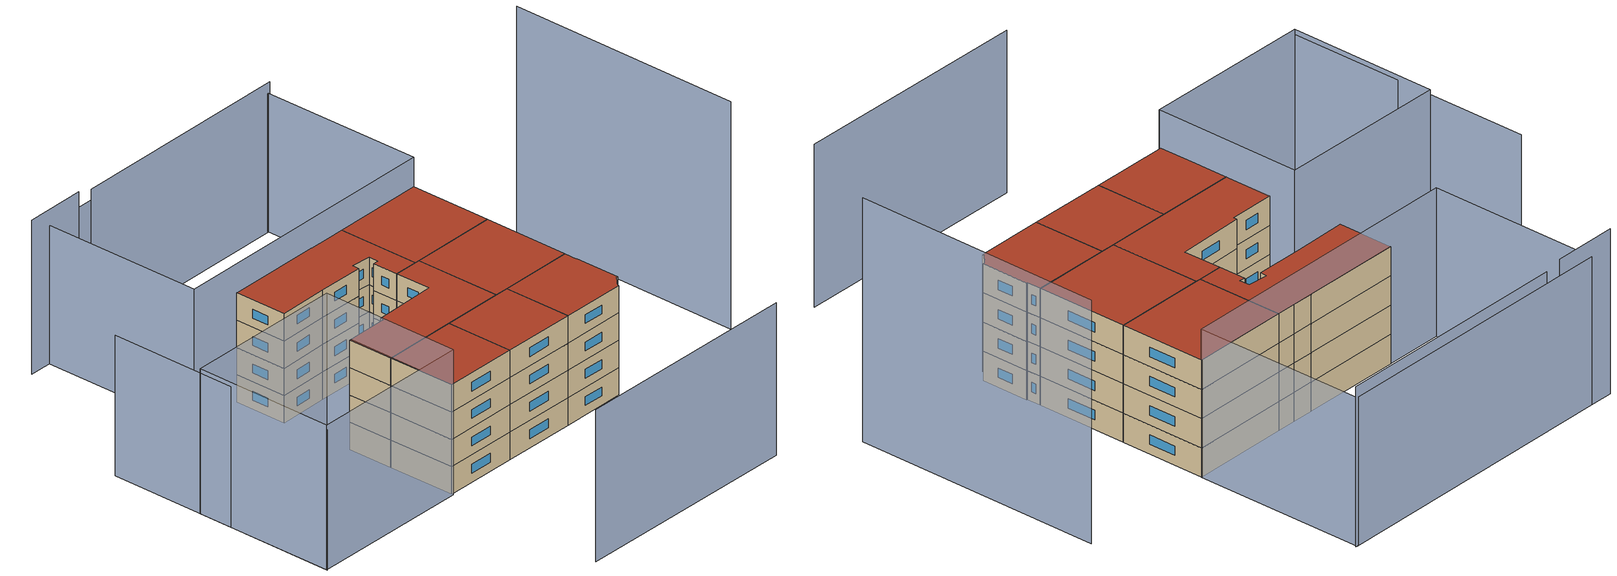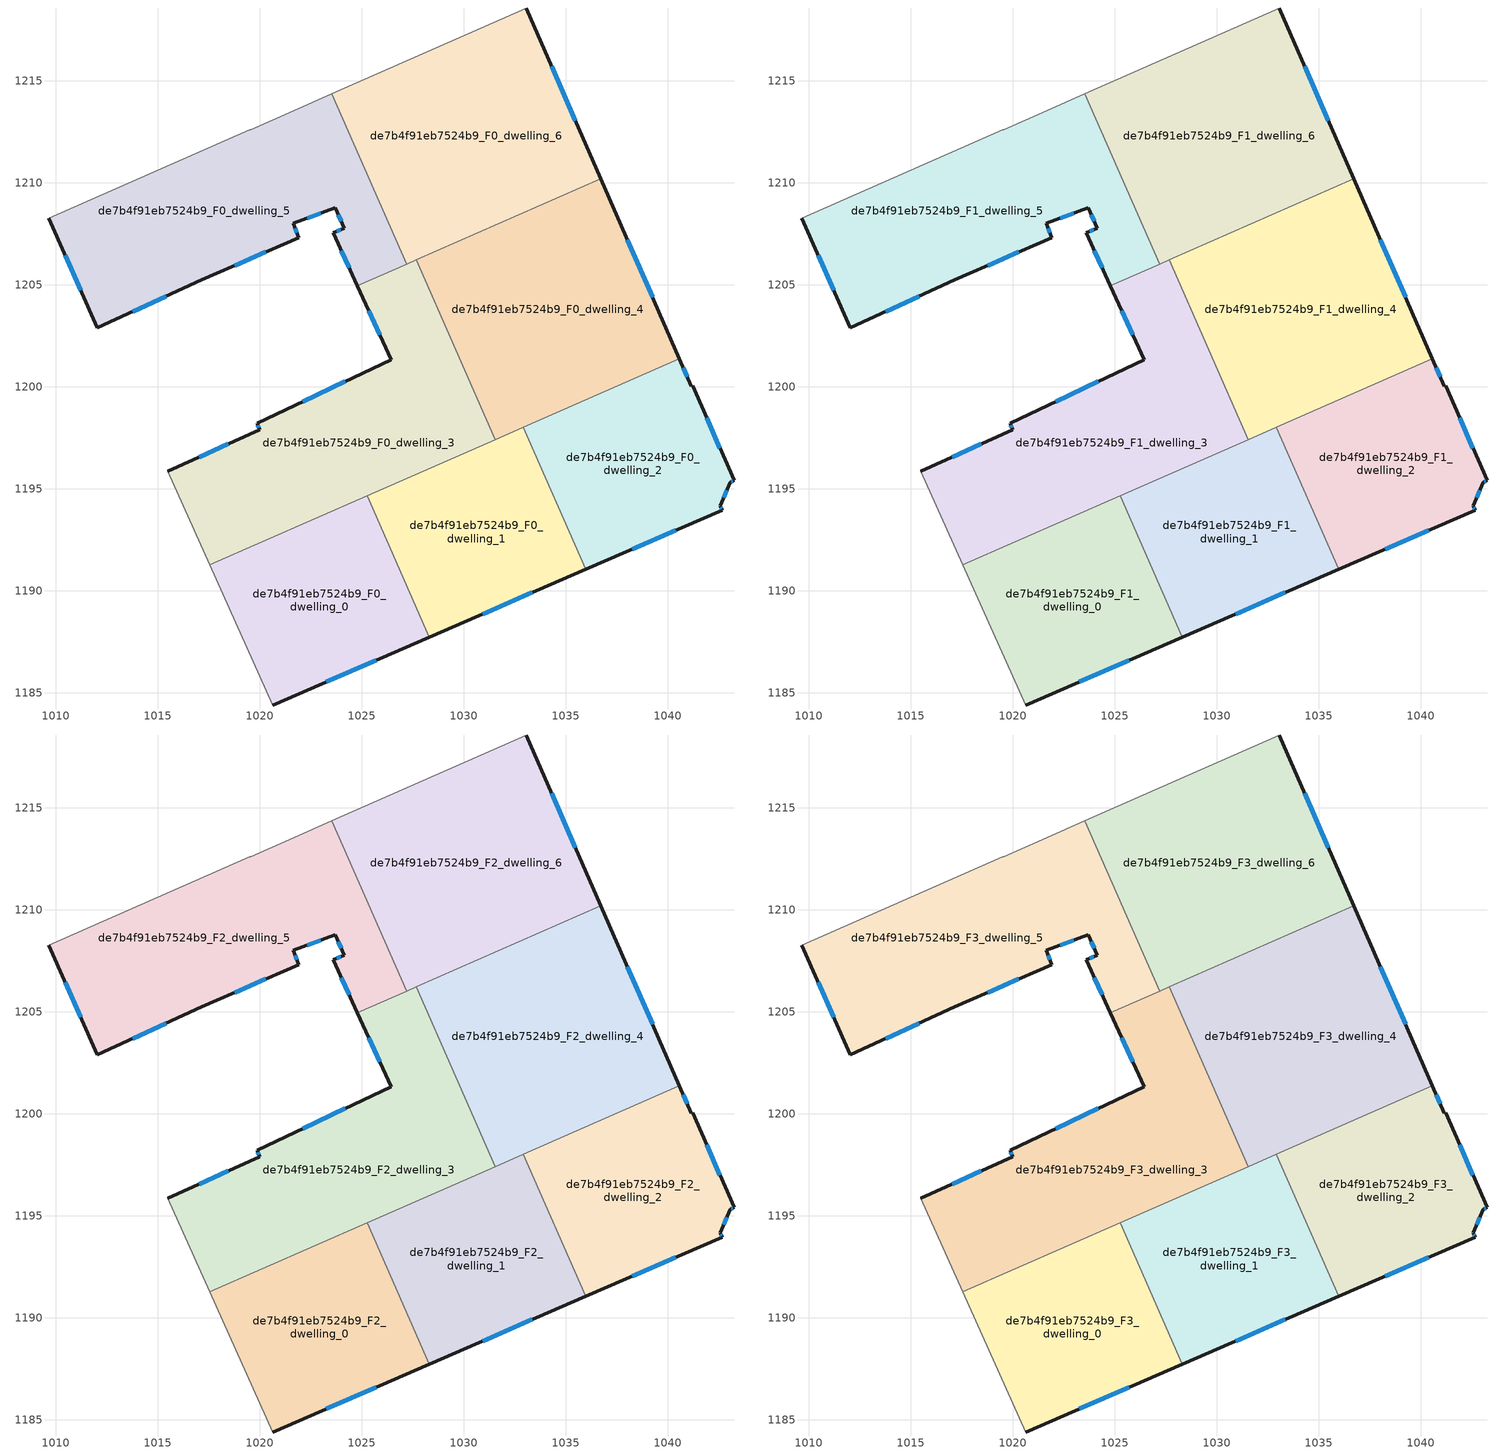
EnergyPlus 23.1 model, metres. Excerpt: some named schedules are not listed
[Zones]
de7b4f91eb7524b9_F0_dwelling_0
 floor ground (EU_floor_Construction): 1025.27,1194.66 1028.31,1187.73 1020.64,1184.4 1017.56,1191.26 z0
 wall outside (EU_wall_Construction): 1020.64,1184.4 1028.31,1187.73 z0:3
 wall to de7b4f91eb7524b9_F0_dwelling_1 (EU_wall_Construction): 1028.31,1187.73 1025.27,1194.66 z0:3
 wall adiabatic (EU_wall_Construction): 1017.56,1191.26 1020.64,1184.4 z0:3
 wall to de7b4f91eb7524b9_F0_dwelling_3 (EU_wall_Construction): 1025.27,1194.66 1017.56,1191.26 z0:3
 window (EU_Window_Construction): 1023.25,1185.53 1025.7,1186.6 z1.02:1.98
de7b4f91eb7524b9_F0_dwelling_1
 floor ground (EU_floor_Construction): 1032.91,1198.02 1035.97,1191.05 1028.31,1187.73 1025.27,1194.66 z0
 wall outside (EU_wall_Construction): 1028.31,1187.73 1035.97,1191.05 z0:3
 wall to de7b4f91eb7524b9_F0_dwelling_2 (EU_wall_Construction): 1035.97,1191.05 1032.91,1198.02 z0:3
 wall to de7b4f91eb7524b9_F0_dwelling_4 (EU_wall_Construction): 1032.91,1198.02 1031.53,1197.41 z0:3
 wall to de7b4f91eb7524b9_F0_dwelling_3 (EU_wall_Construction): 1031.53,1197.41 1025.27,1194.65 z0:3
 window (EU_Window_Construction): 1030.92,1188.86 1033.37,1189.92 z1.02:1.98
de7b4f91eb7524b9_F0_dwelling_2
 floor ground (EU_floor_Construction): 1041.21,1200.05 1043.25,1195.41 1043.05,1195.31 1042.57,1194.16 1042.66,1193.96 1035.97,1191.05 1032.91,1198.02 1040.56,1201.38 1041.15,1200.02 z0
 wall outside (EU_wall_Construction): 1035.97,1191.05 1042.66,1193.96 1042.57,1194.16 1043.05,1195.31 1043.25,1195.41 1041.21,1200.05 1041.15,1200.02 1040.56,1201.38 z0:3
 wall to de7b4f91eb7524b9_F0_dwelling_4 (EU_wall_Construction): 1040.56,1201.38 1032.91,1198.02 z0:3
 window (EU_Window_Construction): 1040.95,1200.48 1040.76,1200.92 / 1042.56,1196.99 1041.91,1198.47 / 1043.12,1195.35 1043.18,1195.38 / 1042.73,1194.55 1042.89,1194.92 / 1042.63,1194.03 1042.6,1194.09 / 1038.25,1192.04 1040.39,1192.97 z1.02:1.98
de7b4f91eb7524b9_F0_dwelling_3
 floor ground (EU_floor_Construction): 1027.66,1206.21 1031.53,1197.41 1017.56,1191.26 1015.49,1195.87 1020,1197.89 1019.87,1198.21 1026.44,1201.32 1024.78,1204.95 z0
 wall outside (EU_wall_Construction): 1024.78,1204.95 1026.44,1201.32 1019.87,1198.21 1020,1197.89 1015.49,1195.87 z0:3
 wall to de7b4f91eb7524b9_F0_dwelling_4 (EU_wall_Construction): 1031.53,1197.41 1027.66,1206.21 z0:3
 wall adiabatic (EU_wall_Construction): 1015.49,1195.87 1017.56,1191.26 z0:3
 wall to de7b4f91eb7524b9_F0_dwelling_5 (EU_wall_Construction): 1027.2,1206.01 1024.78,1204.95 z0:3
 wall to de7b4f91eb7524b9_F0_dwelling_6 (EU_wall_Construction): 1027.66,1206.21 1027.2,1206.01 z0:3
 window (EU_Window_Construction): 1025.34,1203.71 1025.87,1202.55 / 1018.46,1197.2 1017.02,1196.56 / 1019.91,1198.1 1019.95,1198 / 1024.2,1200.26 1022.1,1199.27 z1.02:1.98
de7b4f91eb7524b9_F0_dwelling_4
 floor ground (EU_floor_Construction): 1036.71,1210.2 1040.56,1201.38 1031.53,1197.41 1027.66,1206.21 z0
 wall outside (EU_wall_Construction): 1040.56,1201.38 1036.71,1210.2 z0:3
 wall to de7b4f91eb7524b9_F0_dwelling_6 (EU_wall_Construction): 1036.71,1210.2 1027.66,1206.21 z0:3
 window (EU_Window_Construction): 1039.25,1204.38 1038.02,1207.2 z1.02:1.98
de7b4f91eb7524b9_F0_dwelling_5
 floor ground (EU_floor_Construction): 1023.53,1214.36 1027.2,1206.01 1024.78,1204.95 1023.6,1207.55 1024.14,1207.76 1023.71,1208.77 1021.63,1208 1021.92,1207.31 1017.15,1205.24 1012.03,1202.89 1009.67,1208.27 1019.52,1212.59 1019.55,1212.61 1021.66,1213.53 z0
 wall outside (EU_wall_Construction): 1009.67,1208.27 1012.03,1202.89 1017.15,1205.24 1021.92,1207.31 1021.63,1208 1023.71,1208.77 1024.14,1207.76 1023.6,1207.55 1024.78,1204.95 z0:3
 wall adiabatic (EU_wall_Construction): 1023.53,1214.36 1021.66,1213.53 1019.55,1212.61 1019.52,1212.59 1009.67,1208.27 z0:3
 wall to de7b4f91eb7524b9_F0_dwelling_6 (EU_wall_Construction): 1027.2,1206.01 1023.53,1214.36 z0:3
 window (EU_Window_Construction): 1021.82,1207.55 1021.73,1207.77 / 1018.77,1205.94 1020.3,1206.6 / 1013.77,1203.69 1015.41,1204.44 / 1010.47,1206.44 1011.23,1204.72 / 1024,1206.66 1024.38,1205.83 / 1023.96,1207.69 1023.78,1207.62 / 1023.85,1208.43 1023.99,1208.1 / 1022.34,1208.26 1023,1208.51 z1.02:1.98
de7b4f91eb7524b9_F0_dwelling_6
 floor ground (EU_floor_Construction): 1033.06,1218.56 1036.71,1210.2 1027.2,1206.01 1023.53,1214.36 z0
 wall outside (EU_wall_Construction): 1036.71,1210.2 1033.06,1218.56 z0:3
 wall adiabatic (EU_wall_Construction): 1033.06,1218.56 1023.53,1214.36 z0:3
 window (EU_Window_Construction): 1035.47,1213.04 1034.31,1215.72 z1.02:1.98
de7b4f91eb7524b9_F1_dwelling_0
 floor to de7b4f91eb7524b9_F0_dwelling_0 (EU_floor_Construction): 1025.27,1194.66 1028.31,1187.73 1020.64,1184.4 1017.56,1191.26 z3
 wall outside (EU_wall_Construction): 1020.64,1184.4 1028.31,1187.73 z3:6
 wall to de7b4f91eb7524b9_F1_dwelling_1 (EU_wall_Construction): 1028.31,1187.73 1025.27,1194.66 z3:6
 wall adiabatic (EU_wall_Construction): 1017.56,1191.26 1020.64,1184.4 z3:6
 wall to de7b4f91eb7524b9_F1_dwelling_3 (EU_wall_Construction): 1025.27,1194.66 1017.56,1191.26 z3:6
 window (EU_Window_Construction): 1023.25,1185.53 1025.7,1186.6 z4.02:4.98
de7b4f91eb7524b9_F1_dwelling_1
 floor to de7b4f91eb7524b9_F0_dwelling_1 (EU_floor_Construction): 1032.91,1198.02 1035.97,1191.05 1028.31,1187.73 1025.27,1194.66 z3
 wall outside (EU_wall_Construction): 1028.31,1187.73 1035.97,1191.05 z3:6
 wall to de7b4f91eb7524b9_F1_dwelling_2 (EU_wall_Construction): 1035.97,1191.05 1032.91,1198.02 z3:6
 wall to de7b4f91eb7524b9_F1_dwelling_4 (EU_wall_Construction): 1032.91,1198.02 1031.53,1197.41 z3:6
 wall to de7b4f91eb7524b9_F1_dwelling_3 (EU_wall_Construction): 1031.53,1197.41 1025.27,1194.65 z3:6
 window (EU_Window_Construction): 1030.92,1188.86 1033.37,1189.92 z4.02:4.98
de7b4f91eb7524b9_F1_dwelling_2
 floor to de7b4f91eb7524b9_F0_dwelling_2 (EU_floor_Construction): 1041.21,1200.05 1043.25,1195.41 1043.05,1195.31 1042.57,1194.16 1042.66,1193.96 1035.97,1191.05 1032.91,1198.02 1040.56,1201.38 1041.15,1200.02 z3
 wall outside (EU_wall_Construction): 1035.97,1191.05 1042.66,1193.96 1042.57,1194.16 1043.05,1195.31 1043.25,1195.41 1041.21,1200.05 1041.15,1200.02 1040.56,1201.38 z3:6
 wall to de7b4f91eb7524b9_F1_dwelling_4 (EU_wall_Construction): 1040.56,1201.38 1032.91,1198.02 z3:6
 window (EU_Window_Construction): 1040.95,1200.48 1040.76,1200.92 / 1042.56,1196.99 1041.91,1198.47 / 1043.12,1195.35 1043.18,1195.38 / 1042.73,1194.55 1042.89,1194.92 / 1042.63,1194.03 1042.6,1194.09 / 1038.25,1192.04 1040.39,1192.97 z4.02:4.98
de7b4f91eb7524b9_F1_dwelling_3
 floor to de7b4f91eb7524b9_F0_dwelling_3 (EU_floor_Construction): 1027.66,1206.21 1031.53,1197.41 1017.56,1191.26 1015.49,1195.87 1020,1197.89 1019.87,1198.21 1026.44,1201.32 1024.78,1204.95 z3
 wall outside (EU_wall_Construction): 1024.78,1204.95 1026.44,1201.32 1019.87,1198.21 1020,1197.89 1015.49,1195.87 z3:6
 wall to de7b4f91eb7524b9_F1_dwelling_4 (EU_wall_Construction): 1031.53,1197.41 1027.66,1206.21 z3:6
 wall adiabatic (EU_wall_Construction): 1015.49,1195.87 1017.56,1191.26 z3:6
 wall to de7b4f91eb7524b9_F1_dwelling_5 (EU_wall_Construction): 1027.2,1206.01 1024.78,1204.95 z3:6
 wall to de7b4f91eb7524b9_F1_dwelling_6 (EU_wall_Construction): 1027.66,1206.21 1027.2,1206.01 z3:6
 window (EU_Window_Construction): 1025.34,1203.71 1025.87,1202.55 / 1018.46,1197.2 1017.02,1196.56 / 1019.91,1198.1 1019.95,1198 / 1024.2,1200.26 1022.1,1199.27 z4.02:4.98
de7b4f91eb7524b9_F1_dwelling_4
 floor to de7b4f91eb7524b9_F0_dwelling_4 (EU_floor_Construction): 1036.71,1210.2 1040.56,1201.38 1031.53,1197.41 1027.66,1206.21 z3
 wall outside (EU_wall_Construction): 1040.56,1201.38 1036.71,1210.2 z3:6
 wall to de7b4f91eb7524b9_F1_dwelling_6 (EU_wall_Construction): 1036.71,1210.2 1027.66,1206.21 z3:6
 window (EU_Window_Construction): 1039.25,1204.38 1038.02,1207.2 z4.02:4.98
de7b4f91eb7524b9_F1_dwelling_5
 floor to de7b4f91eb7524b9_F0_dwelling_5 (EU_floor_Construction): 1023.53,1214.36 1027.2,1206.01 1024.78,1204.95 1023.6,1207.55 1024.14,1207.76 1023.71,1208.77 1021.63,1208 1021.92,1207.31 1017.15,1205.24 1012.03,1202.89 1009.67,1208.27 1019.52,1212.59 1019.55,1212.61 1021.66,1213.53 z3
 wall outside (EU_wall_Construction): 1009.67,1208.27 1012.03,1202.89 1017.15,1205.24 1021.92,1207.31 1021.63,1208 1023.71,1208.77 1024.14,1207.76 1023.6,1207.55 1024.78,1204.95 z3:6
 wall adiabatic (EU_wall_Construction): 1023.53,1214.36 1021.66,1213.53 1019.55,1212.61 1019.52,1212.59 1009.67,1208.27 z3:6
 wall to de7b4f91eb7524b9_F1_dwelling_6 (EU_wall_Construction): 1027.2,1206.01 1023.53,1214.36 z3:6
 window (EU_Window_Construction): 1021.82,1207.55 1021.73,1207.77 / 1018.77,1205.94 1020.3,1206.6 / 1013.77,1203.69 1015.41,1204.44 / 1010.47,1206.44 1011.23,1204.72 / 1024,1206.66 1024.38,1205.83 / 1023.96,1207.69 1023.78,1207.62 / 1023.85,1208.43 1023.99,1208.1 / 1022.34,1208.26 1023,1208.51 z4.02:4.98
de7b4f91eb7524b9_F1_dwelling_6
 floor to de7b4f91eb7524b9_F0_dwelling_6 (EU_floor_Construction): 1033.06,1218.56 1036.71,1210.2 1027.2,1206.01 1023.53,1214.36 z3
 wall outside (EU_wall_Construction): 1036.71,1210.2 1033.06,1218.56 z3:6
 wall adiabatic (EU_wall_Construction): 1033.06,1218.56 1023.53,1214.36 z3:6
 window (EU_Window_Construction): 1035.47,1213.04 1034.31,1215.72 z4.02:4.98
de7b4f91eb7524b9_F2_dwelling_0
 floor to de7b4f91eb7524b9_F1_dwelling_0 (EU_floor_Construction): 1025.27,1194.66 1028.31,1187.73 1020.64,1184.4 1017.56,1191.26 z6
 wall outside (EU_wall_Construction): 1020.64,1184.4 1028.31,1187.73 z6:9
 wall to de7b4f91eb7524b9_F2_dwelling_1 (EU_wall_Construction): 1028.31,1187.73 1025.27,1194.66 z6:9
 wall adiabatic (EU_wall_Construction): 1017.56,1191.26 1020.64,1184.4 z6:9
 wall to de7b4f91eb7524b9_F2_dwelling_3 (EU_wall_Construction): 1025.27,1194.66 1017.56,1191.26 z6:9
 window (EU_Window_Construction): 1023.25,1185.53 1025.7,1186.6 z7.02:7.98
de7b4f91eb7524b9_F2_dwelling_1
 floor to de7b4f91eb7524b9_F1_dwelling_1 (EU_floor_Construction): 1032.91,1198.02 1035.97,1191.05 1028.31,1187.73 1025.27,1194.66 z6
 wall outside (EU_wall_Construction): 1028.31,1187.73 1035.97,1191.05 z6:9
 wall to de7b4f91eb7524b9_F2_dwelling_2 (EU_wall_Construction): 1035.97,1191.05 1032.91,1198.02 z6:9
 wall to de7b4f91eb7524b9_F2_dwelling_4 (EU_wall_Construction): 1032.91,1198.02 1031.53,1197.41 z6:9
 wall to de7b4f91eb7524b9_F2_dwelling_3 (EU_wall_Construction): 1031.53,1197.41 1025.27,1194.65 z6:9
 window (EU_Window_Construction): 1030.92,1188.86 1033.37,1189.92 z7.02:7.98
de7b4f91eb7524b9_F2_dwelling_2
 floor to de7b4f91eb7524b9_F1_dwelling_2 (EU_floor_Construction): 1041.21,1200.05 1043.25,1195.41 1043.05,1195.31 1042.57,1194.16 1042.66,1193.96 1035.97,1191.05 1032.91,1198.02 1040.56,1201.38 1041.15,1200.02 z6
 wall outside (EU_wall_Construction): 1035.97,1191.05 1042.66,1193.96 1042.57,1194.16 1043.05,1195.31 1043.25,1195.41 1041.21,1200.05 1041.15,1200.02 1040.56,1201.38 z6:9
 wall to de7b4f91eb7524b9_F2_dwelling_4 (EU_wall_Construction): 1040.56,1201.38 1032.91,1198.02 z6:9
 window (EU_Window_Construction): 1040.95,1200.48 1040.76,1200.92 / 1042.56,1196.99 1041.91,1198.47 / 1043.12,1195.35 1043.18,1195.38 / 1042.73,1194.55 1042.89,1194.92 / 1042.63,1194.03 1042.6,1194.09 / 1038.25,1192.04 1040.39,1192.97 z7.02:7.98
de7b4f91eb7524b9_F2_dwelling_3
 floor to de7b4f91eb7524b9_F1_dwelling_3 (EU_floor_Construction): 1027.66,1206.21 1031.53,1197.41 1017.56,1191.26 1015.49,1195.87 1020,1197.89 1019.87,1198.21 1026.44,1201.32 1024.78,1204.95 z6
 wall outside (EU_wall_Construction): 1024.78,1204.95 1026.44,1201.32 1019.87,1198.21 1020,1197.89 1015.49,1195.87 z6:9
 wall to de7b4f91eb7524b9_F2_dwelling_4 (EU_wall_Construction): 1031.53,1197.41 1027.66,1206.21 z6:9
 wall adiabatic (EU_wall_Construction): 1015.49,1195.87 1017.56,1191.26 z6:9
 wall to de7b4f91eb7524b9_F2_dwelling_5 (EU_wall_Construction): 1027.2,1206.01 1024.78,1204.95 z6:9
 wall to de7b4f91eb7524b9_F2_dwelling_6 (EU_wall_Construction): 1027.66,1206.21 1027.2,1206.01 z6:9
 window (EU_Window_Construction): 1025.34,1203.71 1025.87,1202.55 / 1018.46,1197.2 1017.02,1196.56 / 1019.91,1198.1 1019.95,1198 / 1024.2,1200.26 1022.1,1199.27 z7.02:7.98
de7b4f91eb7524b9_F2_dwelling_4
 floor to de7b4f91eb7524b9_F1_dwelling_4 (EU_floor_Construction): 1036.71,1210.2 1040.56,1201.38 1031.53,1197.41 1027.66,1206.21 z6
 wall outside (EU_wall_Construction): 1040.56,1201.38 1036.71,1210.2 z6:9
 wall to de7b4f91eb7524b9_F2_dwelling_6 (EU_wall_Construction): 1036.71,1210.2 1027.66,1206.21 z6:9
 window (EU_Window_Construction): 1039.25,1204.38 1038.02,1207.2 z7.02:7.98
de7b4f91eb7524b9_F2_dwelling_5
 floor to de7b4f91eb7524b9_F1_dwelling_5 (EU_floor_Construction): 1023.53,1214.36 1027.2,1206.01 1024.78,1204.95 1023.6,1207.55 1024.14,1207.76 1023.71,1208.77 1021.63,1208 1021.92,1207.31 1017.15,1205.24 1012.03,1202.89 1009.67,1208.27 1019.52,1212.59 1019.55,1212.61 1021.66,1213.53 z6
 wall outside (EU_wall_Construction): 1009.67,1208.27 1012.03,1202.89 1017.15,1205.24 1021.92,1207.31 1021.63,1208 1023.71,1208.77 1024.14,1207.76 1023.6,1207.55 1024.78,1204.95 z6:9
 wall adiabatic (EU_wall_Construction): 1023.53,1214.36 1021.66,1213.53 1019.55,1212.61 1019.52,1212.59 1009.67,1208.27 z6:9
 wall to de7b4f91eb7524b9_F2_dwelling_6 (EU_wall_Construction): 1027.2,1206.01 1023.53,1214.36 z6:9
 window (EU_Window_Construction): 1021.82,1207.55 1021.73,1207.77 / 1018.77,1205.94 1020.3,1206.6 / 1013.77,1203.69 1015.41,1204.44 / 1010.47,1206.44 1011.23,1204.72 / 1024,1206.66 1024.38,1205.83 / 1023.96,1207.69 1023.78,1207.62 / 1023.85,1208.43 1023.99,1208.1 / 1022.34,1208.26 1023,1208.51 z7.02:7.98
de7b4f91eb7524b9_F2_dwelling_6
 floor to de7b4f91eb7524b9_F1_dwelling_6 (EU_floor_Construction): 1033.06,1218.56 1036.71,1210.2 1027.2,1206.01 1023.53,1214.36 z6
 wall outside (EU_wall_Construction): 1036.71,1210.2 1033.06,1218.56 z6:9
 wall adiabatic (EU_wall_Construction): 1033.06,1218.56 1023.53,1214.36 z6:9
 window (EU_Window_Construction): 1035.47,1213.04 1034.31,1215.72 z7.02:7.98
de7b4f91eb7524b9_F3_dwelling_0
 floor to de7b4f91eb7524b9_F2_dwelling_0 (EU_floor_Construction): 1025.27,1194.66 1028.31,1187.73 1020.64,1184.4 1017.56,1191.26 z9
 wall outside (EU_wall_Construction): 1020.64,1184.4 1028.31,1187.73 z9:12
 wall to de7b4f91eb7524b9_F3_dwelling_1 (EU_wall_Construction): 1028.31,1187.73 1025.27,1194.66 z9:12
 wall adiabatic (EU_wall_Construction): 1017.56,1191.26 1020.64,1184.4 z9:12
 wall to de7b4f91eb7524b9_F3_dwelling_3 (EU_wall_Construction): 1025.27,1194.66 1017.56,1191.26 z9:12
 window (EU_Window_Construction): 1023.25,1185.53 1025.7,1186.6 z10.02:10.98
 roof outside (EU_roof_Construction): 1028.31,1187.73 1025.27,1194.66 1017.56,1191.26 1020.64,1184.4 z12
de7b4f91eb7524b9_F3_dwelling_1
 floor to de7b4f91eb7524b9_F2_dwelling_1 (EU_floor_Construction): 1032.91,1198.02 1035.97,1191.05 1028.31,1187.73 1025.27,1194.66 z9
 wall outside (EU_wall_Construction): 1028.31,1187.73 1035.97,1191.05 z9:12
 wall to de7b4f91eb7524b9_F3_dwelling_2 (EU_wall_Construction): 1035.97,1191.05 1032.91,1198.02 z9:12
 wall to de7b4f91eb7524b9_F3_dwelling_4 (EU_wall_Construction): 1032.91,1198.02 1031.53,1197.41 z9:12
 wall to de7b4f91eb7524b9_F3_dwelling_3 (EU_wall_Construction): 1031.53,1197.41 1025.27,1194.65 z9:12
 window (EU_Window_Construction): 1030.92,1188.86 1033.37,1189.92 z10.02:10.98
 roof outside (EU_roof_Construction): 1035.97,1191.05 1032.91,1198.02 1025.27,1194.66 1028.31,1187.73 z12
de7b4f91eb7524b9_F3_dwelling_2
 floor to de7b4f91eb7524b9_F2_dwelling_2 (EU_floor_Construction): 1041.21,1200.05 1043.25,1195.41 1043.05,1195.31 1042.57,1194.16 1042.66,1193.96 1035.97,1191.05 1032.91,1198.02 1040.56,1201.38 1041.15,1200.02 z9
 wall outside (EU_wall_Construction): 1035.97,1191.05 1042.66,1193.96 1042.57,1194.16 1043.05,1195.31 1043.25,1195.41 1041.21,1200.05 1041.15,1200.02 1040.56,1201.38 z9:12
 wall to de7b4f91eb7524b9_F3_dwelling_4 (EU_wall_Construction): 1040.56,1201.38 1032.91,1198.02 z9:12
 window (EU_Window_Construction): 1040.95,1200.48 1040.76,1200.92 / 1042.56,1196.99 1041.91,1198.47 / 1043.12,1195.35 1043.18,1195.38 / 1042.73,1194.55 1042.89,1194.92 / 1042.63,1194.03 1042.6,1194.09 / 1038.25,1192.04 1040.39,1192.97 z10.02:10.98
 roof outside (EU_roof_Construction): 1042.66,1193.96 1042.57,1194.16 1043.05,1195.31 1043.25,1195.41 1041.21,1200.05 1041.15,1200.02 1040.56,1201.38 1032.91,1198.02 1035.97,1191.05 z12
de7b4f91eb7524b9_F3_dwelling_3
 floor to de7b4f91eb7524b9_F2_dwelling_3 (EU_floor_Construction): 1027.66,1206.21 1031.53,1197.41 1017.56,1191.26 1015.49,1195.87 1020,1197.89 1019.87,1198.21 1026.44,1201.32 1024.78,1204.95 z9
 wall outside (EU_wall_Construction): 1024.78,1204.95 1026.44,1201.32 1019.87,1198.21 1020,1197.89 1015.49,1195.87 z9:12
 wall to de7b4f91eb7524b9_F3_dwelling_4 (EU_wall_Construction): 1031.53,1197.41 1027.66,1206.21 z9:12
 wall adiabatic (EU_wall_Construction): 1015.49,1195.87 1017.56,1191.26 z9:12
 wall to de7b4f91eb7524b9_F3_dwelling_5 (EU_wall_Construction): 1027.2,1206.01 1024.78,1204.95 z9:12
 wall to de7b4f91eb7524b9_F3_dwelling_6 (EU_wall_Construction): 1027.66,1206.21 1027.2,1206.01 z9:12
 window (EU_Window_Construction): 1025.34,1203.71 1025.87,1202.55 / 1018.46,1197.2 1017.02,1196.56 / 1019.91,1198.1 1019.95,1198 / 1024.2,1200.26 1022.1,1199.27 z10.02:10.98
 roof outside (EU_roof_Construction): 1031.53,1197.41 1027.66,1206.21 1024.78,1204.95 1026.44,1201.32 1019.87,1198.21 1020,1197.89 1015.49,1195.87 1017.56,1191.26 z12
de7b4f91eb7524b9_F3_dwelling_4
 floor to de7b4f91eb7524b9_F2_dwelling_4 (EU_floor_Construction): 1036.71,1210.2 1040.56,1201.38 1031.53,1197.41 1027.66,1206.21 z9
 wall outside (EU_wall_Construction): 1040.56,1201.38 1036.71,1210.2 z9:12
 wall to de7b4f91eb7524b9_F3_dwelling_6 (EU_wall_Construction): 1036.71,1210.2 1027.66,1206.21 z9:12
 window (EU_Window_Construction): 1039.25,1204.38 1038.02,1207.2 z10.02:10.98
 roof outside (EU_roof_Construction): 1040.56,1201.38 1036.71,1210.2 1027.66,1206.21 1031.53,1197.41 z12
de7b4f91eb7524b9_F3_dwelling_5
 floor to de7b4f91eb7524b9_F2_dwelling_5 (EU_floor_Construction): 1023.53,1214.36 1027.2,1206.01 1024.78,1204.95 1023.6,1207.55 1024.14,1207.76 1023.71,1208.77 1021.63,1208 1021.92,1207.31 1017.15,1205.24 1012.03,1202.89 1009.67,1208.27 1019.52,1212.59 1019.55,1212.61 1021.66,1213.53 z9
 wall outside (EU_wall_Construction): 1009.67,1208.27 1012.03,1202.89 1017.15,1205.24 1021.92,1207.31 1021.63,1208 1023.71,1208.77 1024.14,1207.76 1023.6,1207.55 1024.78,1204.95 z9:12
 wall adiabatic (EU_wall_Construction): 1023.53,1214.36 1021.66,1213.53 1019.55,1212.61 1019.52,1212.59 1009.67,1208.27 z9:12
 wall to de7b4f91eb7524b9_F3_dwelling_6 (EU_wall_Construction): 1027.2,1206.01 1023.53,1214.36 z9:12
 window (EU_Window_Construction): 1021.82,1207.55 1021.73,1207.77 / 1018.77,1205.94 1020.3,1206.6 / 1013.77,1203.69 1015.41,1204.44 / 1010.47,1206.44 1011.23,1204.72 / 1024,1206.66 1024.38,1205.83 / 1023.96,1207.69 1023.78,1207.62 / 1023.85,1208.43 1023.99,1208.1 / 1022.34,1208.26 1023,1208.51 z10.02:10.98
 roof outside (EU_roof_Construction): 1027.2,1206.01 1023.53,1214.36 1021.66,1213.53 1019.55,1212.61 1019.52,1212.59 1009.67,1208.27 1012.03,1202.89 1017.15,1205.24 1021.92,1207.31 1021.63,1208 1023.71,1208.77 1024.14,1207.76 1023.6,1207.55 1024.78,1204.95 z12
de7b4f91eb7524b9_F3_dwelling_6
 floor to de7b4f91eb7524b9_F2_dwelling_6 (EU_floor_Construction): 1033.06,1218.56 1036.71,1210.2 1027.2,1206.01 1023.53,1214.36 z9
 wall outside (EU_wall_Construction): 1036.71,1210.2 1033.06,1218.56 z9:12
 wall adiabatic (EU_wall_Construction): 1033.06,1218.56 1023.53,1214.36 z9:12
 window (EU_Window_Construction): 1035.47,1213.04 1034.31,1215.72 z10.02:10.98
 roof outside (EU_roof_Construction): 1036.71,1210.2 1033.06,1218.56 1023.53,1214.36 1027.2,1206.01 z12
shading: 1027.53,1167.41 1051.23,1177.64 z0:16.7; 993.55,1201.12 1004.09,1177 z0:15.4; 1004.07,1177.01 997.78,1191.44 / 997.78,1191.44 1014.45,1198.7 / 1014.45,1198.7 1020.73,1184.26 / 1020.73,1184.26 1004.07,1177.01 z0:15.9; 1057.3,1200.2 1046.7,1224.62 z0:25; 1033.08,1218.57 1004.06,1205.77 / 1004.06,1205.77 996.79,1222.25 / 996.79,1222.25 1025.81,1235.05 / 1025.81,1235.05 1033.08,1218.57 z0:15.2; 1000.73,1223.95 994.52,1221.21 z0:16.9; 1025.98,1235.12 1002.36,1224.66 z0:16.4
[Building]
EU S2 Campaign: North Axis=0; Terrain=City; Solar Distribution=FullExterior
[Site:Location]
Vienna: Latitude=48; Longitude=16.5; Time Zone=1; Elevation=183
[SizingPeriod:WeatherFileDays]
AnnualSizingPeriod: Begin Month=1; Begin Day of Month=1; End Month=12; End Day of Month=31; Day of Week for Start Day=Monday; Use Weather File Daylight Saving Period=No; Use Weather File Rain and Snow Indicators=No
[MATERIAL]
EU_InternalMass_Material: Roughness=MediumRough; Thickness=0.1; Conductivity=1; Density=1800; Specific Heat=900; Thermal Absorptance=0.9; Solar Absorptance=0.7; Visible Absorptance=0.7
[MATERIAL:NOMASS] Roughness=MediumRough; Thermal Absorptance=0.9; Solar Absorptance=0.7; Visible Absorptance=0.7
Name | Thermal Resistance
EU_wall_NoMass | 0.942466
EU_roof_NoMass | 0.551687
EU_floor_NoMass | 0.66527
[WINDOWMATERIAL:SIMPLEGLAZINGSYSTEM]
EU_Window_SimpleGlazing: UFactor=2.03367; Solar Heat Gain Coefficient=0.65; Visible Transmittance=0.65
[CONSTRUCTION]
EU_wall_Construction: EU_wall_NoMass
EU_roof_Construction: EU_roof_NoMass
EU_floor_Construction: EU_floor_NoMass
EU_Window_Construction: EU_Window_SimpleGlazing
EU_InternalMass_Construction: EU_InternalMass_Material
[ZONE] Type=1; Multiplier=1; Ceiling Height=autocalculate; Floor Area=autocalculate; Part of Total Floor Area=Yes
Name | Volume
de7b4f91eb7524b9_F0_dwelling_0; de7b4f91eb7524b9_F1_dwelling_0; de7b4f91eb7524b9_F2_dwelling_0; de7b4f91eb7524b9_F3_dwelling_0 | 189.939
de7b4f91eb7524b9_F0_dwelling_1; de7b4f91eb7524b9_F1_dwelling_1; de7b4f91eb7524b9_F2_dwelling_1; de7b4f91eb7524b9_F3_dwelling_1 | 189.955
de7b4f91eb7524b9_F0_dwelling_2; de7b4f91eb7524b9_F1_dwelling_2; de7b4f91eb7524b9_F2_dwelling_2; de7b4f91eb7524b9_F3_dwelling_2 | 189.962
de7b4f91eb7524b9_F0_dwelling_3; de7b4f91eb7524b9_F1_dwelling_3; de7b4f91eb7524b9_F2_dwelling_3; de7b4f91eb7524b9_F3_dwelling_3 | 284.886
de7b4f91eb7524b9_F0_dwelling_4; de7b4f91eb7524b9_F1_dwelling_4; de7b4f91eb7524b9_F2_dwelling_4; de7b4f91eb7524b9_F3_dwelling_4 | 284.926
de7b4f91eb7524b9_F0_dwelling_5; de7b4f91eb7524b9_F1_dwelling_5; de7b4f91eb7524b9_F2_dwelling_5; de7b4f91eb7524b9_F3_dwelling_5 | 284.917
de7b4f91eb7524b9_F0_dwelling_6; de7b4f91eb7524b9_F1_dwelling_6; de7b4f91eb7524b9_F2_dwelling_6; de7b4f91eb7524b9_F3_dwelling_6 | 284.91
[INTERNALMASS] Construction=EU_InternalMass_Construction
Name | Zone or ZoneList | Surface Area
de7b4f91eb7524b9_F0_dwelling_0_EU_InternalMass | de7b4f91eb7524b9_F0_dwelling_0 | 63.3127
de7b4f91eb7524b9_F0_dwelling_1_EU_InternalMass | de7b4f91eb7524b9_F0_dwelling_1 | 63.3185
de7b4f91eb7524b9_F0_dwelling_2_EU_InternalMass | de7b4f91eb7524b9_F0_dwelling_2 | 63.3205
de7b4f91eb7524b9_F0_dwelling_3_EU_InternalMass | de7b4f91eb7524b9_F0_dwelling_3 | 94.9623
de7b4f91eb7524b9_F0_dwelling_4_EU_InternalMass | de7b4f91eb7524b9_F0_dwelling_4 | 94.9752
de7b4f91eb7524b9_F0_dwelling_5_EU_InternalMass | de7b4f91eb7524b9_F0_dwelling_5 | 94.9721
de7b4f91eb7524b9_F0_dwelling_6_EU_InternalMass | de7b4f91eb7524b9_F0_dwelling_6 | 94.9699
de7b4f91eb7524b9_F1_dwelling_0_EU_InternalMass | de7b4f91eb7524b9_F1_dwelling_0 | 63.3127
de7b4f91eb7524b9_F1_dwelling_1_EU_InternalMass | de7b4f91eb7524b9_F1_dwelling_1 | 63.3185
de7b4f91eb7524b9_F1_dwelling_2_EU_InternalMass | de7b4f91eb7524b9_F1_dwelling_2 | 63.3205
de7b4f91eb7524b9_F1_dwelling_3_EU_InternalMass | de7b4f91eb7524b9_F1_dwelling_3 | 94.9623
de7b4f91eb7524b9_F1_dwelling_4_EU_InternalMass | de7b4f91eb7524b9_F1_dwelling_4 | 94.9752
de7b4f91eb7524b9_F1_dwelling_5_EU_InternalMass | de7b4f91eb7524b9_F1_dwelling_5 | 94.9721
de7b4f91eb7524b9_F1_dwelling_6_EU_InternalMass | de7b4f91eb7524b9_F1_dwelling_6 | 94.9699
de7b4f91eb7524b9_F2_dwelling_0_EU_InternalMass | de7b4f91eb7524b9_F2_dwelling_0 | 63.3127
de7b4f91eb7524b9_F2_dwelling_1_EU_InternalMass | de7b4f91eb7524b9_F2_dwelling_1 | 63.3185
de7b4f91eb7524b9_F2_dwelling_2_EU_InternalMass | de7b4f91eb7524b9_F2_dwelling_2 | 63.3205
de7b4f91eb7524b9_F2_dwelling_3_EU_InternalMass | de7b4f91eb7524b9_F2_dwelling_3 | 94.9623
de7b4f91eb7524b9_F2_dwelling_4_EU_InternalMass | de7b4f91eb7524b9_F2_dwelling_4 | 94.9752
de7b4f91eb7524b9_F2_dwelling_5_EU_InternalMass | de7b4f91eb7524b9_F2_dwelling_5 | 94.9721
de7b4f91eb7524b9_F2_dwelling_6_EU_InternalMass | de7b4f91eb7524b9_F2_dwelling_6 | 94.9699
de7b4f91eb7524b9_F3_dwelling_0_EU_InternalMass | de7b4f91eb7524b9_F3_dwelling_0 | 63.3127
de7b4f91eb7524b9_F3_dwelling_1_EU_InternalMass | de7b4f91eb7524b9_F3_dwelling_1 | 63.3185
de7b4f91eb7524b9_F3_dwelling_2_EU_InternalMass | de7b4f91eb7524b9_F3_dwelling_2 | 63.3205
de7b4f91eb7524b9_F3_dwelling_3_EU_InternalMass | de7b4f91eb7524b9_F3_dwelling_3 | 94.9623
de7b4f91eb7524b9_F3_dwelling_4_EU_InternalMass | de7b4f91eb7524b9_F3_dwelling_4 | 94.9752
de7b4f91eb7524b9_F3_dwelling_5_EU_InternalMass | de7b4f91eb7524b9_F3_dwelling_5 | 94.9721
de7b4f91eb7524b9_F3_dwelling_6_EU_InternalMass | de7b4f91eb7524b9_F3_dwelling_6 | 94.9699
[OTHEREQUIPMENT] Fuel Type=Electricity; Design Level Calculation Method=Watts/Area; Power per Zone Floor Area=1; Fraction Latent=0; Fraction Radiant=0; Fraction Lost=0; Carbon Dioxide Generation Rate=0; EndUse Subcategory=EU_Step8_InternalGains
Name | Zone or ZoneList or Space or SpaceList | Schedule
EU_Step8_InternalGain_de7b4f91eb7524b9_F0_dwelling_0_f000 | de7b4f91eb7524b9_F0_dwelling_0 | EU_Step8_GainSchedule_de7b4f91eb7524b9_F0_dwelling_0_f000
EU_Step8_InternalGain_de7b4f91eb7524b9_F0_dwelling_1_f000 | de7b4f91eb7524b9_F0_dwelling_1 | EU_Step8_GainSchedule_de7b4f91eb7524b9_F0_dwelling_1_f000
EU_Step8_InternalGain_de7b4f91eb7524b9_F0_dwelling_2_f000 | de7b4f91eb7524b9_F0_dwelling_2 | EU_Step8_GainSchedule_de7b4f91eb7524b9_F0_dwelling_2_f000
EU_Step8_InternalGain_de7b4f91eb7524b9_F0_dwelling_3_f000 | de7b4f91eb7524b9_F0_dwelling_3 | EU_Step8_GainSchedule_de7b4f91eb7524b9_F0_dwelling_3_f000
EU_Step8_InternalGain_de7b4f91eb7524b9_F0_dwelling_4_f000 | de7b4f91eb7524b9_F0_dwelling_4 | EU_Step8_GainSchedule_de7b4f91eb7524b9_F0_dwelling_4_f000
EU_Step8_InternalGain_de7b4f91eb7524b9_F0_dwelling_5_f000 | de7b4f91eb7524b9_F0_dwelling_5 | EU_Step8_GainSchedule_de7b4f91eb7524b9_F0_dwelling_5_f000
EU_Step8_InternalGain_de7b4f91eb7524b9_F0_dwelling_6_f000 | de7b4f91eb7524b9_F0_dwelling_6 | EU_Step8_GainSchedule_de7b4f91eb7524b9_F0_dwelling_6_f000
EU_Step8_InternalGain_de7b4f91eb7524b9_F1_dwelling_0_f000 | de7b4f91eb7524b9_F1_dwelling_0 | EU_Step8_GainSchedule_de7b4f91eb7524b9_F1_dwelling_0_f000
EU_Step8_InternalGain_de7b4f91eb7524b9_F1_dwelling_1_f000 | de7b4f91eb7524b9_F1_dwelling_1 | EU_Step8_GainSchedule_de7b4f91eb7524b9_F1_dwelling_1_f000
EU_Step8_InternalGain_de7b4f91eb7524b9_F1_dwelling_2_f000 | de7b4f91eb7524b9_F1_dwelling_2 | EU_Step8_GainSchedule_de7b4f91eb7524b9_F1_dwelling_2_f000
EU_Step8_InternalGain_de7b4f91eb7524b9_F1_dwelling_3_f000 | de7b4f91eb7524b9_F1_dwelling_3 | EU_Step8_GainSchedule_de7b4f91eb7524b9_F1_dwelling_3_f000
EU_Step8_InternalGain_de7b4f91eb7524b9_F1_dwelling_4_f000 | de7b4f91eb7524b9_F1_dwelling_4 | EU_Step8_GainSchedule_de7b4f91eb7524b9_F1_dwelling_4_f000
EU_Step8_InternalGain_de7b4f91eb7524b9_F1_dwelling_5_f000 | de7b4f91eb7524b9_F1_dwelling_5 | EU_Step8_GainSchedule_de7b4f91eb7524b9_F1_dwelling_5_f000
EU_Step8_InternalGain_de7b4f91eb7524b9_F1_dwelling_6_f000 | de7b4f91eb7524b9_F1_dwelling_6 | EU_Step8_GainSchedule_de7b4f91eb7524b9_F1_dwelling_6_f000
EU_Step8_InternalGain_de7b4f91eb7524b9_F2_dwelling_0_f000 | de7b4f91eb7524b9_F2_dwelling_0 | EU_Step8_GainSchedule_de7b4f91eb7524b9_F2_dwelling_0_f000
EU_Step8_InternalGain_de7b4f91eb7524b9_F2_dwelling_1_f000 | de7b4f91eb7524b9_F2_dwelling_1 | EU_Step8_GainSchedule_de7b4f91eb7524b9_F2_dwelling_1_f000
EU_Step8_InternalGain_de7b4f91eb7524b9_F2_dwelling_2_f000 | de7b4f91eb7524b9_F2_dwelling_2 | EU_Step8_GainSchedule_de7b4f91eb7524b9_F2_dwelling_2_f000
EU_Step8_InternalGain_de7b4f91eb7524b9_F2_dwelling_3_f000 | de7b4f91eb7524b9_F2_dwelling_3 | EU_Step8_GainSchedule_de7b4f91eb7524b9_F2_dwelling_3_f000
EU_Step8_InternalGain_de7b4f91eb7524b9_F2_dwelling_4_f000 | de7b4f91eb7524b9_F2_dwelling_4 | EU_Step8_GainSchedule_de7b4f91eb7524b9_F2_dwelling_4_f000
EU_Step8_InternalGain_de7b4f91eb7524b9_F2_dwelling_5_f000 | de7b4f91eb7524b9_F2_dwelling_5 | EU_Step8_GainSchedule_de7b4f91eb7524b9_F2_dwelling_5_f000
EU_Step8_InternalGain_de7b4f91eb7524b9_F2_dwelling_6_f000 | de7b4f91eb7524b9_F2_dwelling_6 | EU_Step8_GainSchedule_de7b4f91eb7524b9_F2_dwelling_6_f000
EU_Step8_InternalGain_de7b4f91eb7524b9_F3_dwelling_0_f000 | de7b4f91eb7524b9_F3_dwelling_0 | EU_Step8_GainSchedule_de7b4f91eb7524b9_F3_dwelling_0_f000
EU_Step8_InternalGain_de7b4f91eb7524b9_F3_dwelling_1_f000 | de7b4f91eb7524b9_F3_dwelling_1 | EU_Step8_GainSchedule_de7b4f91eb7524b9_F3_dwelling_1_f000
EU_Step8_InternalGain_de7b4f91eb7524b9_F3_dwelling_2_f000 | de7b4f91eb7524b9_F3_dwelling_2 | EU_Step8_GainSchedule_de7b4f91eb7524b9_F3_dwelling_2_f000
EU_Step8_InternalGain_de7b4f91eb7524b9_F3_dwelling_3_f000 | de7b4f91eb7524b9_F3_dwelling_3 | EU_Step8_GainSchedule_de7b4f91eb7524b9_F3_dwelling_3_f000
EU_Step8_InternalGain_de7b4f91eb7524b9_F3_dwelling_4_f000 | de7b4f91eb7524b9_F3_dwelling_4 | EU_Step8_GainSchedule_de7b4f91eb7524b9_F3_dwelling_4_f000
EU_Step8_InternalGain_de7b4f91eb7524b9_F3_dwelling_5_f000 | de7b4f91eb7524b9_F3_dwelling_5 | EU_Step8_GainSchedule_de7b4f91eb7524b9_F3_dwelling_5_f000
EU_Step8_InternalGain_de7b4f91eb7524b9_F3_dwelling_6_f000 | de7b4f91eb7524b9_F3_dwelling_6 | EU_Step8_GainSchedule_de7b4f91eb7524b9_F3_dwelling_6_f000
[ZONEVENTILATION:DESIGNFLOWRATE] Schedule=EU_AlwaysOn; Design Flow Rate Calculation Method=AirChanges/Hour; Air Changes per Hour=0.530523; Ventilation Type=Natural; Fan Pressure Rise=0; Fan Total Efficiency=1; Constant Term Coefficient=1; Temperature Term Coefficient=0; Velocity Term Coefficient=0; Velocity Squared Term Coefficient=0; Minimum Indoor Temperature=-100; Maximum Indoor Temperature=100; Delta Temperature=-100; Minimum Outdoor Temperature=-100; Maximum Outdoor Temperature=100; Maximum Wind Speed=40
Name | Zone or ZoneList or Space or SpaceList
EU_ConstantAir_de7b4f91eb7524b9_F0_dwelling_0 | de7b4f91eb7524b9_F0_dwelling_0
EU_ConstantAir_de7b4f91eb7524b9_F0_dwelling_1 | de7b4f91eb7524b9_F0_dwelling_1
EU_ConstantAir_de7b4f91eb7524b9_F0_dwelling_2 | de7b4f91eb7524b9_F0_dwelling_2
EU_ConstantAir_de7b4f91eb7524b9_F0_dwelling_3 | de7b4f91eb7524b9_F0_dwelling_3
EU_ConstantAir_de7b4f91eb7524b9_F0_dwelling_4 | de7b4f91eb7524b9_F0_dwelling_4
EU_ConstantAir_de7b4f91eb7524b9_F0_dwelling_5 | de7b4f91eb7524b9_F0_dwelling_5
EU_ConstantAir_de7b4f91eb7524b9_F0_dwelling_6 | de7b4f91eb7524b9_F0_dwelling_6
EU_ConstantAir_de7b4f91eb7524b9_F1_dwelling_0 | de7b4f91eb7524b9_F1_dwelling_0
EU_ConstantAir_de7b4f91eb7524b9_F1_dwelling_1 | de7b4f91eb7524b9_F1_dwelling_1
EU_ConstantAir_de7b4f91eb7524b9_F1_dwelling_2 | de7b4f91eb7524b9_F1_dwelling_2
EU_ConstantAir_de7b4f91eb7524b9_F1_dwelling_3 | de7b4f91eb7524b9_F1_dwelling_3
EU_ConstantAir_de7b4f91eb7524b9_F1_dwelling_4 | de7b4f91eb7524b9_F1_dwelling_4
EU_ConstantAir_de7b4f91eb7524b9_F1_dwelling_5 | de7b4f91eb7524b9_F1_dwelling_5
EU_ConstantAir_de7b4f91eb7524b9_F1_dwelling_6 | de7b4f91eb7524b9_F1_dwelling_6
EU_ConstantAir_de7b4f91eb7524b9_F2_dwelling_0 | de7b4f91eb7524b9_F2_dwelling_0
EU_ConstantAir_de7b4f91eb7524b9_F2_dwelling_1 | de7b4f91eb7524b9_F2_dwelling_1
EU_ConstantAir_de7b4f91eb7524b9_F2_dwelling_2 | de7b4f91eb7524b9_F2_dwelling_2
EU_ConstantAir_de7b4f91eb7524b9_F2_dwelling_3 | de7b4f91eb7524b9_F2_dwelling_3
EU_ConstantAir_de7b4f91eb7524b9_F2_dwelling_4 | de7b4f91eb7524b9_F2_dwelling_4
EU_ConstantAir_de7b4f91eb7524b9_F2_dwelling_5 | de7b4f91eb7524b9_F2_dwelling_5
EU_ConstantAir_de7b4f91eb7524b9_F2_dwelling_6 | de7b4f91eb7524b9_F2_dwelling_6
EU_ConstantAir_de7b4f91eb7524b9_F3_dwelling_0 | de7b4f91eb7524b9_F3_dwelling_0
EU_ConstantAir_de7b4f91eb7524b9_F3_dwelling_1 | de7b4f91eb7524b9_F3_dwelling_1
EU_ConstantAir_de7b4f91eb7524b9_F3_dwelling_2 | de7b4f91eb7524b9_F3_dwelling_2
EU_ConstantAir_de7b4f91eb7524b9_F3_dwelling_3 | de7b4f91eb7524b9_F3_dwelling_3
EU_ConstantAir_de7b4f91eb7524b9_F3_dwelling_4 | de7b4f91eb7524b9_F3_dwelling_4
EU_ConstantAir_de7b4f91eb7524b9_F3_dwelling_5 | de7b4f91eb7524b9_F3_dwelling_5
EU_ConstantAir_de7b4f91eb7524b9_F3_dwelling_6 | de7b4f91eb7524b9_F3_dwelling_6
[HVACTEMPLATE:ZONE:IDEALLOADSAIRSYSTEM] System Availability Schedule=EU_AlwaysOn; Maximum Heating Supply Air Temperature=50; Minimum Cooling Supply Air Temperature=13; Maximum Heating Supply Air Humidity Ratio=0.0156; Minimum Cooling Supply Air Humidity Ratio=0.0077; Heating Limit=NoLimit; Cooling Limit=NoLimit; Heating Availability Schedule=EU_AlwaysOn; Cooling Availability Schedule=EU_CoolingOff; Dehumidification Control Type=ConstantSensibleHeatRatio; Cooling Sensible Heat Ratio=0.7; Dehumidification Setpoint=60; Humidification Control Type=None; Humidification Setpoint=30; Outdoor Air Method=None; Outdoor Air Flow Rate per Person=0.00944; Outdoor Air Flow Rate per Zone Floor Area=0; Outdoor Air Flow Rate per Zone=0; Demand Controlled Ventilation Type=None; Outdoor Air Economizer Type=NoEconomizer; Heat Recovery Type=None; Sensible Heat Recovery Effectiveness=0.7; Latent Heat Recovery Effectiveness=0.65
Name | Template Thermostat
de7b4f91eb7524b9_F0_dwelling_0 | EU_HeatOnly_de7b4f91eb7524b9_F0_dwelling_0
de7b4f91eb7524b9_F0_dwelling_1 | EU_HeatOnly_de7b4f91eb7524b9_F0_dwelling_1
de7b4f91eb7524b9_F0_dwelling_2 | EU_HeatOnly_de7b4f91eb7524b9_F0_dwelling_2
de7b4f91eb7524b9_F0_dwelling_3 | EU_HeatOnly_de7b4f91eb7524b9_F0_dwelling_3
de7b4f91eb7524b9_F0_dwelling_4 | EU_HeatOnly_de7b4f91eb7524b9_F0_dwelling_4
de7b4f91eb7524b9_F0_dwelling_5 | EU_HeatOnly_de7b4f91eb7524b9_F0_dwelling_5
de7b4f91eb7524b9_F0_dwelling_6 | EU_HeatOnly_de7b4f91eb7524b9_F0_dwelling_6
de7b4f91eb7524b9_F1_dwelling_0 | EU_HeatOnly_de7b4f91eb7524b9_F1_dwelling_0
de7b4f91eb7524b9_F1_dwelling_1 | EU_HeatOnly_de7b4f91eb7524b9_F1_dwelling_1
de7b4f91eb7524b9_F1_dwelling_2 | EU_HeatOnly_de7b4f91eb7524b9_F1_dwelling_2
de7b4f91eb7524b9_F1_dwelling_3 | EU_HeatOnly_de7b4f91eb7524b9_F1_dwelling_3
de7b4f91eb7524b9_F1_dwelling_4 | EU_HeatOnly_de7b4f91eb7524b9_F1_dwelling_4
de7b4f91eb7524b9_F1_dwelling_5 | EU_HeatOnly_de7b4f91eb7524b9_F1_dwelling_5
de7b4f91eb7524b9_F1_dwelling_6 | EU_HeatOnly_de7b4f91eb7524b9_F1_dwelling_6
de7b4f91eb7524b9_F2_dwelling_0 | EU_HeatOnly_de7b4f91eb7524b9_F2_dwelling_0
de7b4f91eb7524b9_F2_dwelling_1 | EU_HeatOnly_de7b4f91eb7524b9_F2_dwelling_1
de7b4f91eb7524b9_F2_dwelling_2 | EU_HeatOnly_de7b4f91eb7524b9_F2_dwelling_2
de7b4f91eb7524b9_F2_dwelling_3 | EU_HeatOnly_de7b4f91eb7524b9_F2_dwelling_3
de7b4f91eb7524b9_F2_dwelling_4 | EU_HeatOnly_de7b4f91eb7524b9_F2_dwelling_4
de7b4f91eb7524b9_F2_dwelling_5 | EU_HeatOnly_de7b4f91eb7524b9_F2_dwelling_5
de7b4f91eb7524b9_F2_dwelling_6 | EU_HeatOnly_de7b4f91eb7524b9_F2_dwelling_6
de7b4f91eb7524b9_F3_dwelling_0 | EU_HeatOnly_de7b4f91eb7524b9_F3_dwelling_0
de7b4f91eb7524b9_F3_dwelling_1 | EU_HeatOnly_de7b4f91eb7524b9_F3_dwelling_1
de7b4f91eb7524b9_F3_dwelling_2 | EU_HeatOnly_de7b4f91eb7524b9_F3_dwelling_2
de7b4f91eb7524b9_F3_dwelling_3 | EU_HeatOnly_de7b4f91eb7524b9_F3_dwelling_3
de7b4f91eb7524b9_F3_dwelling_4 | EU_HeatOnly_de7b4f91eb7524b9_F3_dwelling_4
de7b4f91eb7524b9_F3_dwelling_5 | EU_HeatOnly_de7b4f91eb7524b9_F3_dwelling_5
de7b4f91eb7524b9_F3_dwelling_6 | EU_HeatOnly_de7b4f91eb7524b9_F3_dwelling_6
[SIZING:ZONE] Zone Cooling Design Supply Air Temperature Input Method=SupplyAirTemperature; Zone Cooling Design Supply Air Temperature=13; Zone Heating Design Supply Air Temperature Input Method=SupplyAirTemperature; Zone Heating Design Supply Air Temperature=50; Zone Cooling Design Supply Air Humidity Ratio=0.008; Zone Heating Design Supply Air Humidity Ratio=0.008; Cooling Design Air Flow Method=DesignDay; Cooling Design Air Flow Rate=0; Cooling Minimum Air Flow per Zone Floor Area=0.000762; Cooling Minimum Air Flow=0; Cooling Minimum Air Flow Fraction=0.2; Heating Design Air Flow Method=DesignDay; Heating Design Air Flow Rate=0; Heating Maximum Air Flow per Zone Floor Area=0.002032; Heating Maximum Air Flow=0.141576; Heating Maximum Air Flow Fraction=0.3; Account for Dedicated Outdoor Air System=No; Dedicated Outdoor Air System Control Strategy=NeutralSupplyAir; Dedicated Outdoor Air Low Setpoint Temperature for Design=autosize; Dedicated Outdoor Air High Setpoint Temperature for Design=autosize; Zone Load Sizing Method=Sensible Load Only No Latent Load; Zone Latent Cooling Design Supply Air Humidity Ratio Input Method=HumidityRatioDifference; Zone Cooling Design Supply Air Humidity Ratio Difference=0.005; Zone Latent Heating Design Supply Air Humidity Ratio Input Method=HumidityRatioDifference; Zone Humidification Design Supply Air Humidity Ratio Difference=0.005
de7b4f91eb7524b9_F0_dwelling_0; de7b4f91eb7524b9_F0_dwelling_1; de7b4f91eb7524b9_F0_dwelling_2; de7b4f91eb7524b9_F0_dwelling_3; de7b4f91eb7524b9_F0_dwelling_4; de7b4f91eb7524b9_F0_dwelling_5; de7b4f91eb7524b9_F0_dwelling_6; de7b4f91eb7524b9_F1_dwelling_0; de7b4f91eb7524b9_F1_dwelling_1; de7b4f91eb7524b9_F1_dwelling_2; de7b4f91eb7524b9_F1_dwelling_3; de7b4f91eb7524b9_F1_dwelling_4; de7b4f91eb7524b9_F1_dwelling_5; de7b4f91eb7524b9_F1_dwelling_6; de7b4f91eb7524b9_F2_dwelling_0; de7b4f91eb7524b9_F2_dwelling_1; de7b4f91eb7524b9_F2_dwelling_2; de7b4f91eb7524b9_F2_dwelling_3; de7b4f91eb7524b9_F2_dwelling_4; de7b4f91eb7524b9_F2_dwelling_5; de7b4f91eb7524b9_F2_dwelling_6; de7b4f91eb7524b9_F3_dwelling_0; de7b4f91eb7524b9_F3_dwelling_1; de7b4f91eb7524b9_F3_dwelling_2; de7b4f91eb7524b9_F3_dwelling_3; de7b4f91eb7524b9_F3_dwelling_4; de7b4f91eb7524b9_F3_dwelling_5; de7b4f91eb7524b9_F3_dwelling_6
[SCHEDULE:FILE] Column Number=1; Rows to Skip at Top=0; Number of Hours of Data=8760; Column Separator=Comma; Interpolate to Timestep=No; Minutes per Item=60; Adjust Schedule for Daylight Savings=Yes
Name | File
EU_Step8_GainSchedule_de7b4f91eb7524b9_F0_dwelling_0_f000 | ../../schedules/de7b4f91eb7524b9/de7b4f91eb7524b9_F0_dwelling_0_f000_gain.csv
EU_Step8_GainSchedule_de7b4f91eb7524b9_F0_dwelling_1_f000 | ../../schedules/de7b4f91eb7524b9/de7b4f91eb7524b9_F0_dwelling_1_f000_gain.csv
EU_Step8_GainSchedule_de7b4f91eb7524b9_F0_dwelling_2_f000 | ../../schedules/de7b4f91eb7524b9/de7b4f91eb7524b9_F0_dwelling_2_f000_gain.csv
EU_Step8_GainSchedule_de7b4f91eb7524b9_F0_dwelling_3_f000 | ../../schedules/de7b4f91eb7524b9/de7b4f91eb7524b9_F0_dwelling_3_f000_gain.csv
EU_Step8_GainSchedule_de7b4f91eb7524b9_F0_dwelling_4_f000 | ../../schedules/de7b4f91eb7524b9/de7b4f91eb7524b9_F0_dwelling_4_f000_gain.csv
EU_Step8_GainSchedule_de7b4f91eb7524b9_F0_dwelling_5_f000 | ../../schedules/de7b4f91eb7524b9/de7b4f91eb7524b9_F0_dwelling_5_f000_gain.csv
EU_Step8_GainSchedule_de7b4f91eb7524b9_F0_dwelling_6_f000 | ../../schedules/de7b4f91eb7524b9/de7b4f91eb7524b9_F0_dwelling_6_f000_gain.csv
EU_Step8_GainSchedule_de7b4f91eb7524b9_F1_dwelling_0_f000 | ../../schedules/de7b4f91eb7524b9/de7b4f91eb7524b9_F1_dwelling_0_f000_gain.csv
EU_Step8_GainSchedule_de7b4f91eb7524b9_F1_dwelling_1_f000 | ../../schedules/de7b4f91eb7524b9/de7b4f91eb7524b9_F1_dwelling_1_f000_gain.csv
EU_Step8_GainSchedule_de7b4f91eb7524b9_F1_dwelling_2_f000 | ../../schedules/de7b4f91eb7524b9/de7b4f91eb7524b9_F1_dwelling_2_f000_gain.csv
EU_Step8_GainSchedule_de7b4f91eb7524b9_F1_dwelling_3_f000 | ../../schedules/de7b4f91eb7524b9/de7b4f91eb7524b9_F1_dwelling_3_f000_gain.csv
EU_Step8_GainSchedule_de7b4f91eb7524b9_F1_dwelling_4_f000 | ../../schedules/de7b4f91eb7524b9/de7b4f91eb7524b9_F1_dwelling_4_f000_gain.csv
EU_Step8_GainSchedule_de7b4f91eb7524b9_F1_dwelling_5_f000 | ../../schedules/de7b4f91eb7524b9/de7b4f91eb7524b9_F1_dwelling_5_f000_gain.csv
EU_Step8_GainSchedule_de7b4f91eb7524b9_F1_dwelling_6_f000 | ../../schedules/de7b4f91eb7524b9/de7b4f91eb7524b9_F1_dwelling_6_f000_gain.csv
EU_Step8_GainSchedule_de7b4f91eb7524b9_F2_dwelling_0_f000 | ../../schedules/de7b4f91eb7524b9/de7b4f91eb7524b9_F2_dwelling_0_f000_gain.csv
EU_Step8_GainSchedule_de7b4f91eb7524b9_F2_dwelling_1_f000 | ../../schedules/de7b4f91eb7524b9/de7b4f91eb7524b9_F2_dwelling_1_f000_gain.csv
EU_Step8_GainSchedule_de7b4f91eb7524b9_F2_dwelling_2_f000 | ../../schedules/de7b4f91eb7524b9/de7b4f91eb7524b9_F2_dwelling_2_f000_gain.csv
EU_Step8_GainSchedule_de7b4f91eb7524b9_F2_dwelling_3_f000 | ../../schedules/de7b4f91eb7524b9/de7b4f91eb7524b9_F2_dwelling_3_f000_gain.csv
EU_Step8_GainSchedule_de7b4f91eb7524b9_F2_dwelling_4_f000 | ../../schedules/de7b4f91eb7524b9/de7b4f91eb7524b9_F2_dwelling_4_f000_gain.csv
EU_Step8_GainSchedule_de7b4f91eb7524b9_F2_dwelling_5_f000 | ../../schedules/de7b4f91eb7524b9/de7b4f91eb7524b9_F2_dwelling_5_f000_gain.csv
EU_Step8_GainSchedule_de7b4f91eb7524b9_F2_dwelling_6_f000 | ../../schedules/de7b4f91eb7524b9/de7b4f91eb7524b9_F2_dwelling_6_f000_gain.csv
EU_Step8_GainSchedule_de7b4f91eb7524b9_F3_dwelling_0_f000 | ../../schedules/de7b4f91eb7524b9/de7b4f91eb7524b9_F3_dwelling_0_f000_gain.csv
